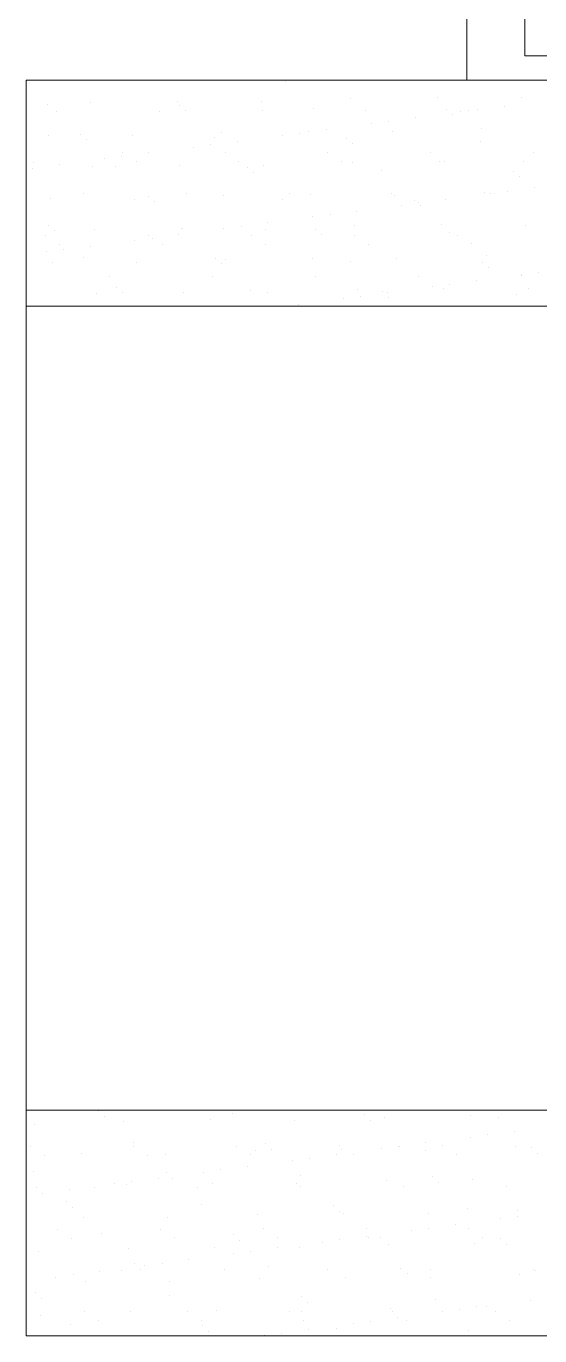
# Model space of a CAD drawing. Header units: inches. Extents: x 891 to 14187, y -1169 to 3232.
# Drawn here: x 4573.9 to 4620.5, y 2444.5 to 2563.4 of the extents above; entities that cross this region are included whole.
import ezdxf

# ---------------------------------------------------------------- set-up
doc = ezdxf.new("R2010")
doc.units = ezdxf.units.IN
doc.header["$MEASUREMENT"] = 0
for name, color, linetype, lineweight in [('A-RAILING', 7, 'Continuous', 9), ('A-STAIR', 7, 'Continuous', 9), ('E-GREEN', 7, 'Continuous', 9), ('MUC-EXST_COND', 7, 'Continuous', 9)]:
    doc.layers.add(name, color=color, linetype=linetype, lineweight=lineweight)

msp = doc.modelspace()

# ---------------------------------------------------------------- linework, layer by layer
at = {"layer": 'A-RAILING', "color": 8}
for p, q in [((4619.14, 2560.71), (4619.14, 3128.48)), ((4619.14, 2572.47), (4619.14, 2560.71)), ((4619.14, 2560.71), (4677.79, 2560.71))]:
    msp.add_line(p, q, dxfattribs=at)
at = {"layer": 'A-STAIR', "color": 8}
for p, q in [((4670.29, 2558.49), (4573.87, 2558.49)), ((4573.87, 2558.49), (4573.87, 2537.99)), ((4573.87, 2537.99), (4670.29, 2537.99)), ((4573.87, 2464.99), (4573.87, 2537.99)), ((4573.87, 2537.99), (4636.87, 2537.99)), ((4573.87, 2444.49), (4573.87, 2464.99)), ((4573.87, 2464.99), (4670.29, 2464.99)), ((4636.87, 2464.99), (4573.87, 2464.99)), ((4670.29, 2444.49), (4573.87, 2444.49))]:
    msp.add_line(p, q, dxfattribs=at)
at = {"layer": 'E-GREEN', "color": 8}
for p, q in [((4574.14, 2558.24), (4574.14, 2558.24)), ((4597.38, 2558.35), (4597.38, 2558.35)), ((4603.34, 2556.84), (4603.34, 2556.84)), ((4603.34, 2556.84), (4603.34, 2556.84)), ((4611.2, 2556.94), (4611.2, 2556.94)), ((4611.2, 2556.94), (4611.2, 2556.94)), ((4618.87, 2556.9), (4618.87, 2556.9)), ((4575.8, 2556.33), (4575.8, 2556.33)), ((4575.8, 2556.33), (4575.8, 2556.33)), ((4576.63, 2555.68), (4576.63, 2555.68)), ((4576.63, 2555.68), (4576.63, 2555.68)), ((4579.71, 2556.48), (4579.71, 2556.48)), ((4579.71, 2556.48), (4579.71, 2556.48)), ((4585.97, 2555.7), (4585.97, 2555.7)), ((4585.97, 2555.7), (4585.97, 2555.7)), ((4587.57, 2556.58), (4587.57, 2556.58)), ((4587.57, 2556.58), (4587.57, 2556.58)), ((4587.81, 2556.22), (4587.81, 2556.22)), ((4587.81, 2556.22), (4587.81, 2556.22)), ((4588.36, 2555.72), (4588.36, 2555.72)), ((4595.24, 2556.54), (4595.24, 2556.54)), ((4595.31, 2555.72), (4595.31, 2555.72)), ((4595.31, 2555.72), (4595.31, 2555.72)), ((4599.99, 2555.96), (4599.99, 2555.96)), ((4599.99, 2555.96), (4599.99, 2555.96)), ((4604.65, 2555.73), (4604.65, 2555.73)), ((4604.65, 2555.73), (4604.65, 2555.73)), ((4611.99, 2555.86), (4611.99, 2555.86)), ((4611.99, 2555.86), (4611.99, 2555.86)), ((4613.28, 2555.62), (4613.28, 2555.62)), ((4613.28, 2555.62), (4613.28, 2555.62)), ((4614, 2555.75), (4614, 2555.75)), ((4614, 2555.75), (4614, 2555.75)), ((4614.84, 2555.83), (4614.84, 2555.83)), ((4614.84, 2555.83), (4614.84, 2555.83)), ((4617.28, 2556.15), (4617.28, 2556.15)), ((4605.2, 2554.56), (4605.2, 2554.56)), ((4605.2, 2554.56), (4605.2, 2554.56)), ((4606.77, 2554.77), (4606.77, 2554.77)), ((4606.77, 2554.77), (4606.77, 2554.77)), ((4609.2, 2555.09), (4609.2, 2555.09)), ((4612.54, 2555.35), (4612.54, 2555.35)), ((4575.85, 2553.51), (4575.85, 2553.51)), ((4575.85, 2553.51), (4575.85, 2553.51)), ((4578.79, 2553.59), (4578.79, 2553.59)), ((4578.79, 2553.59), (4578.79, 2553.59)), ((4583.52, 2553.48), (4583.52, 2553.48)), ((4590.97, 2553.33), (4590.97, 2553.33)), ((4590.97, 2553.33), (4590.97, 2553.33)), ((4591.62, 2553.77), (4591.62, 2553.77)), ((4591.62, 2553.77), (4591.62, 2553.77)), ((4597.13, 2553.5), (4597.13, 2553.5)), ((4597.13, 2553.5), (4597.13, 2553.5)), ((4598.69, 2553.7), (4598.69, 2553.7)), ((4598.69, 2553.7), (4598.69, 2553.7)), ((4599.48, 2553.87), (4599.48, 2553.87)), ((4599.48, 2553.87), (4599.48, 2553.87)), ((4601.13, 2554.02), (4601.13, 2554.02)), ((4602.97, 2553.22), (4602.97, 2553.22)), ((4602.97, 2553.22), (4602.97, 2553.22)), ((4607.15, 2553.83), (4607.15, 2553.83)), ((4615.25, 2554.12), (4615.25, 2554.12)), ((4615.25, 2554.12), (4615.25, 2554.12)), ((4579.34, 2553.08), (4579.34, 2553.08)), ((4589.05, 2552.43), (4589.05, 2552.43)), ((4589.05, 2552.43), (4589.05, 2552.43)), ((4590.62, 2552.64), (4590.62, 2552.64)), ((4590.62, 2552.64), (4590.62, 2552.64)), ((4593.05, 2552.96), (4593.05, 2552.96)), ((4603.53, 2552.72), (4603.53, 2552.72)), ((4615.15, 2552.96), (4615.15, 2552.96)), ((4615.15, 2552.96), (4615.15, 2552.96)), ((4574.5, 2551.07), (4574.5, 2551.07)), ((4576.9, 2550.84), (4576.9, 2550.84)), ((4580.98, 2551.37), (4580.98, 2551.37)), ((4580.98, 2551.37), (4580.98, 2551.37)), ((4582.54, 2551.58), (4582.54, 2551.58)), ((4582.54, 2551.58), (4582.54, 2551.58)), ((4582.57, 2551.9), (4582.57, 2551.9)), ((4582.57, 2551.9), (4582.57, 2551.9)), ((4583.84, 2551.09), (4583.84, 2551.09)), ((4584.98, 2551.9), (4584.98, 2551.9)), ((4591.92, 2551.91), (4591.92, 2551.91)), ((4591.92, 2551.91), (4591.92, 2551.91)), ((4593.18, 2551.11), (4593.18, 2551.11)), ((4601.26, 2551.93), (4601.26, 2551.93)), ((4601.26, 2551.93), (4601.26, 2551.93)), ((4602.52, 2551.12), (4602.52, 2551.12)), ((4603.53, 2551.06), (4603.53, 2551.06)), ((4603.53, 2551.06), (4603.53, 2551.06)), ((4610.6, 2551.95), (4610.6, 2551.95)), ((4610.6, 2551.95), (4610.6, 2551.95)), ((4611.39, 2551.16), (4611.39, 2551.16)), ((4611.39, 2551.16), (4611.39, 2551.16)), ((4611.87, 2551.14), (4611.87, 2551.14)), ((4619.06, 2551.12), (4619.06, 2551.12)), ((4619.94, 2551.96), (4619.94, 2551.96)), ((4619.94, 2551.96), (4619.94, 2551.96)), ((4574.46, 2550.51), (4574.46, 2550.51)), ((4574.46, 2550.51), (4574.46, 2550.51)), ((4579.9, 2550.7), (4579.9, 2550.7)), ((4579.9, 2550.7), (4579.9, 2550.7)), ((4581.95, 2550.69), (4581.95, 2550.69)), ((4581.95, 2550.69), (4581.95, 2550.69)), ((4587.76, 2550.8), (4587.76, 2550.8)), ((4587.76, 2550.8), (4587.76, 2550.8)), ((4593.95, 2550.59), (4593.95, 2550.59)), ((4593.95, 2550.59), (4593.95, 2550.59)), ((4594.51, 2550.08), (4594.51, 2550.08)), ((4595.43, 2550.76), (4595.43, 2550.76)), ((4606.14, 2550.32), (4606.14, 2550.32)), ((4606.14, 2550.32), (4606.14, 2550.32)), ((4618.14, 2550.22), (4618.14, 2550.22)), ((4618.14, 2550.22), (4618.14, 2550.22)), ((4618.69, 2549.72), (4618.69, 2549.72)), ((4620.05, 2548.75), (4620.05, 2548.75)), ((4576.04, 2547.73), (4576.04, 2547.73)), ((4576.04, 2547.73), (4576.04, 2547.73)), ((4579.05, 2548.17), (4579.05, 2548.17)), ((4579.05, 2548.17), (4579.05, 2548.17)), ((4583.71, 2547.7), (4583.71, 2547.7)), ((4584.94, 2547.96), (4584.94, 2547.96)), ((4584.94, 2547.96), (4584.94, 2547.96)), ((4585.49, 2547.45), (4585.49, 2547.45)), ((4588.39, 2548.19), (4588.39, 2548.19)), ((4588.39, 2548.19), (4588.39, 2548.19)), ((4591.81, 2547.99), (4591.81, 2547.99)), ((4591.81, 2547.99), (4591.81, 2547.99)), ((4597.12, 2547.69), (4597.12, 2547.69)), ((4597.12, 2547.69), (4597.12, 2547.69)), ((4597.74, 2548.2), (4597.74, 2548.2)), ((4597.74, 2548.2), (4597.74, 2548.2)), ((4599.67, 2548.09), (4599.67, 2548.09)), ((4599.67, 2548.09), (4599.67, 2548.09)), ((4607.08, 2548.22), (4607.08, 2548.22)), ((4607.08, 2548.22), (4607.08, 2548.22)), ((4607.34, 2548.05), (4607.34, 2548.05)), ((4609.12, 2547.59), (4609.12, 2547.59)), ((4609.12, 2547.59), (4609.12, 2547.59)), ((4609.53, 2547.36), (4609.53, 2547.36)), ((4609.53, 2547.36), (4609.53, 2547.36)), ((4611.97, 2547.68), (4611.97, 2547.68)), ((4615.44, 2548.34), (4615.44, 2548.34)), ((4615.44, 2548.34), (4615.44, 2548.34)), ((4616.05, 2548.22), (4616.05, 2548.22)), ((4616.05, 2548.22), (4616.05, 2548.22)), ((4616.42, 2548.24), (4616.42, 2548.24)), ((4616.42, 2548.24), (4616.42, 2548.24)), ((4617.61, 2548.43), (4617.61, 2548.43)), ((4617.61, 2548.43), (4617.61, 2548.43)), ((4599.89, 2546.09), (4599.89, 2546.09)), ((4599.89, 2546.09), (4599.89, 2546.09)), ((4601.46, 2546.3), (4601.46, 2546.3)), ((4601.46, 2546.3), (4601.46, 2546.3)), ((4603.9, 2546.62), (4603.9, 2546.62)), ((4607.97, 2547.16), (4607.97, 2547.16)), ((4607.97, 2547.16), (4607.97, 2547.16)), ((4609.67, 2547.08), (4609.67, 2547.08)), ((4575.92, 2545.32), (4575.92, 2545.32)), ((4575.92, 2545.32), (4575.92, 2545.32)), ((4580.09, 2544.92), (4580.09, 2544.92)), ((4580.09, 2544.92), (4580.09, 2544.92)), ((4587.95, 2545.02), (4587.95, 2545.02)), ((4587.95, 2545.02), (4587.95, 2545.02)), ((4588.1, 2545.06), (4588.1, 2545.06)), ((4588.1, 2545.06), (4588.1, 2545.06)), ((4591.82, 2545.03), (4591.82, 2545.03)), ((4591.82, 2545.03), (4591.82, 2545.03)), ((4593.38, 2545.24), (4593.38, 2545.24)), ((4593.38, 2545.24), (4593.38, 2545.24)), ((4595.62, 2544.98), (4595.62, 2544.98)), ((4595.82, 2545.56), (4595.82, 2545.56)), ((4600.1, 2544.96), (4600.1, 2544.96)), ((4600.1, 2544.96), (4600.1, 2544.96)), ((4603.72, 2545.28), (4603.72, 2545.28)), ((4603.72, 2545.28), (4603.72, 2545.28)), ((4611.57, 2545.38), (4611.57, 2545.38)), ((4611.57, 2545.38), (4611.57, 2545.38)), ((4619.25, 2545.34), (4619.25, 2545.34)), ((4575.65, 2544.37), (4575.65, 2544.37)), ((4575.65, 2544.37), (4575.65, 2544.37)), ((4576.47, 2544.82), (4576.47, 2544.82)), ((4583.74, 2543.97), (4583.74, 2543.97)), ((4583.74, 2543.97), (4583.74, 2543.97)), ((4585, 2544.38), (4585, 2544.38)), ((4585, 2544.38), (4585, 2544.38)), ((4585.31, 2544.17), (4585.31, 2544.17)), ((4585.31, 2544.17), (4585.31, 2544.17)), ((4587.74, 2544.5), (4587.74, 2544.5)), ((4594.34, 2544.4), (4594.34, 2544.4)), ((4594.34, 2544.4), (4594.34, 2544.4)), ((4600.66, 2544.45), (4600.66, 2544.45)), ((4603.68, 2544.42), (4603.68, 2544.42)), ((4603.68, 2544.42), (4603.68, 2544.42)), ((4612.28, 2544.69), (4612.28, 2544.69)), ((4612.28, 2544.69), (4612.28, 2544.69)), ((4613.02, 2544.43), (4613.02, 2544.43)), ((4613.02, 2544.43), (4613.02, 2544.43)), ((4575.67, 2542.91), (4575.67, 2542.91)), ((4575.67, 2542.91), (4575.67, 2542.91)), ((4576.92, 2543.56), (4576.92, 2543.56)), ((4577.23, 2543.11), (4577.23, 2543.11)), ((4577.23, 2543.11), (4577.23, 2543.11)), ((4579.67, 2543.43), (4579.67, 2543.43)), ((4586.26, 2543.58), (4586.26, 2543.58)), ((4595.6, 2543.59), (4595.6, 2543.59)), ((4604.95, 2543.61), (4604.95, 2543.61)), ((4614.29, 2543.63), (4614.29, 2543.63)), ((4615.63, 2542.56), (4615.63, 2542.56)), ((4615.63, 2542.56), (4615.63, 2542.56)), ((4576.22, 2541.95), (4576.22, 2541.95)), ((4576.22, 2541.95), (4576.22, 2541.95)), ((4579.08, 2542.43), (4579.08, 2542.43)), ((4579.08, 2542.43), (4579.08, 2542.43)), ((4583.9, 2541.92), (4583.9, 2541.92)), ((4591.08, 2542.32), (4591.08, 2542.32)), ((4591.08, 2542.32), (4591.08, 2542.32)), ((4591.64, 2541.82), (4591.64, 2541.82)), ((4592, 2542.21), (4592, 2542.21)), ((4592, 2542.21), (4592, 2542.21)), ((4599.85, 2542.31), (4599.85, 2542.31)), ((4599.85, 2542.31), (4599.85, 2542.31)), ((4603.27, 2542.06), (4603.27, 2542.06)), ((4603.27, 2542.06), (4603.27, 2542.06)), ((4607.53, 2542.27), (4607.53, 2542.27)), ((4615.27, 2541.95), (4615.27, 2541.95)), ((4615.27, 2541.95), (4615.27, 2541.95)), ((4615.82, 2541.45), (4615.82, 2541.45)), ((4581.47, 2540.66), (4581.47, 2540.66)), ((4581.47, 2540.66), (4581.47, 2540.66)), ((4590.82, 2540.68), (4590.82, 2540.68)), ((4590.82, 2540.68), (4590.82, 2540.68)), ((4600.16, 2540.69), (4600.16, 2540.69)), ((4600.16, 2540.69), (4600.16, 2540.69)), ((4609.5, 2540.71), (4609.5, 2540.71)), ((4609.5, 2540.71), (4609.5, 2540.71)), ((4614.74, 2540.28), (4614.74, 2540.28)), ((4618.81, 2540.82), (4618.81, 2540.82)), ((4618.81, 2540.82), (4618.81, 2540.82)), ((4618.84, 2540.73), (4618.84, 2540.73)), ((4618.84, 2540.73), (4618.84, 2540.73)), ((4620.37, 2541.02), (4620.37, 2541.02)), ((4620.37, 2541.02), (4620.37, 2541.02)), ((4580.28, 2539.14), (4580.28, 2539.14)), ((4580.28, 2539.14), (4580.28, 2539.14)), ((4582.07, 2539.69), (4582.07, 2539.69)), ((4582.07, 2539.69), (4582.07, 2539.69)), ((4582.62, 2539.18), (4582.62, 2539.18)), ((4588.13, 2539.24), (4588.13, 2539.24)), ((4588.13, 2539.24), (4588.13, 2539.24)), ((4594.25, 2539.42), (4594.25, 2539.42)), ((4594.25, 2539.42), (4594.25, 2539.42)), ((4595.81, 2539.2), (4595.81, 2539.2)), ((4603.91, 2539.49), (4603.91, 2539.49)), ((4603.91, 2539.49), (4603.91, 2539.49)), ((4606.25, 2539.32), (4606.25, 2539.32)), ((4606.25, 2539.32), (4606.25, 2539.32)), ((4606.66, 2539.22), (4606.66, 2539.22)), ((4610.74, 2539.75), (4610.74, 2539.75)), ((4610.74, 2539.75), (4610.74, 2539.75)), ((4611.76, 2539.6), (4611.76, 2539.6)), ((4611.76, 2539.6), (4611.76, 2539.6)), ((4612.3, 2539.96), (4612.3, 2539.96)), ((4612.3, 2539.96), (4612.3, 2539.96)), ((4618.43, 2539.06), (4618.43, 2539.06)), ((4618.43, 2539.06), (4618.43, 2539.06)), ((4619.44, 2539.56), (4619.44, 2539.56)), ((4598.59, 2538.15), (4598.59, 2538.15)), ((4602.66, 2538.69), (4602.66, 2538.69)), ((4602.66, 2538.69), (4602.66, 2538.69)), ((4604.22, 2538.9), (4604.22, 2538.9)), ((4604.22, 2538.9), (4604.22, 2538.9)), ((4606.8, 2538.81), (4606.8, 2538.81)), ((4580.43, 2464.91), (4580.43, 2464.91)), ((4580.43, 2464.91), (4580.43, 2464.91)), ((4580.98, 2464.41), (4580.98, 2464.41)), ((4590.59, 2464.09), (4590.59, 2464.09)), ((4590.59, 2464.09), (4590.59, 2464.09)), ((4592.61, 2464.65), (4592.61, 2464.65)), ((4592.61, 2464.65), (4592.61, 2464.65)), ((4598.27, 2464.06), (4598.27, 2464.06)), ((4604.61, 2464.54), (4604.61, 2464.54)), ((4604.61, 2464.54), (4604.61, 2464.54)), ((4605.17, 2464.04), (4605.17, 2464.04)), ((4606.37, 2464.35), (4606.37, 2464.35)), ((4606.37, 2464.35), (4606.37, 2464.35)), ((4614.22, 2464.45), (4614.22, 2464.45)), ((4614.22, 2464.45), (4614.22, 2464.45)), ((4616.79, 2464.28), (4616.79, 2464.28)), ((4616.79, 2464.28), (4616.79, 2464.28)), ((4574.64, 2463.7), (4574.64, 2463.7)), ((4582.74, 2463.99), (4582.74, 2463.99)), ((4582.74, 2463.99), (4582.74, 2463.99)), ((4618.17, 2463.06), (4618.17, 2463.06)), ((4574.28, 2461.68), (4574.28, 2461.68)), ((4574.28, 2461.68), (4574.28, 2461.68)), ((4583.59, 2462.01), (4583.59, 2462.01)), ((4583.59, 2462.01), (4583.59, 2462.01)), ((4583.62, 2461.69), (4583.62, 2461.69)), ((4583.62, 2461.69), (4583.62, 2461.69)), ((4592.97, 2461.71), (4592.97, 2461.71)), ((4592.97, 2461.71), (4592.97, 2461.71)), ((4595.59, 2461.91), (4595.59, 2461.91)), ((4595.59, 2461.91), (4595.59, 2461.91)), ((4602.31, 2461.73), (4602.31, 2461.73)), ((4602.31, 2461.73), (4602.31, 2461.73)), ((4607.66, 2461.67), (4607.66, 2461.67)), ((4607.66, 2461.67), (4607.66, 2461.67)), ((4607.78, 2461.65), (4607.78, 2461.65)), ((4607.78, 2461.65), (4607.78, 2461.65)), ((4610.1, 2462), (4610.1, 2462)), ((4611.65, 2461.75), (4611.65, 2461.75)), ((4611.65, 2461.75), (4611.65, 2461.75)), ((4614.17, 2462.53), (4614.17, 2462.53)), ((4614.17, 2462.53), (4614.17, 2462.53)), ((4615.73, 2462.74), (4615.73, 2462.74)), ((4615.73, 2462.74), (4615.73, 2462.74)), ((4618.28, 2461.64), (4618.28, 2461.64)), ((4618.28, 2461.64), (4618.28, 2461.64)), ((4575.55, 2460.87), (4575.55, 2460.87)), ((4578.87, 2461.03), (4578.87, 2461.03)), ((4578.87, 2461.03), (4578.87, 2461.03)), ((4584.89, 2460.89), (4584.89, 2460.89)), ((4586.54, 2460.99), (4586.54, 2460.99)), ((4594.23, 2460.91), (4594.23, 2460.91)), ((4594.65, 2461.28), (4594.65, 2461.28)), ((4594.65, 2461.28), (4594.65, 2461.28)), ((4596.15, 2461.41), (4596.15, 2461.41)), ((4599.58, 2460.61), (4599.58, 2460.61)), ((4599.58, 2460.61), (4599.58, 2460.61)), ((4602.02, 2460.93), (4602.02, 2460.93)), ((4602.5, 2461.38), (4602.5, 2461.38)), ((4602.5, 2461.38), (4602.5, 2461.38)), ((4603.57, 2460.92), (4603.57, 2460.92)), ((4606.09, 2461.47), (4606.09, 2461.47)), ((4606.09, 2461.47), (4606.09, 2461.47)), ((4610.17, 2461.34), (4610.17, 2461.34)), ((4612.92, 2460.94), (4612.92, 2460.94)), ((4619.78, 2461.54), (4619.78, 2461.54)), ((4619.78, 2461.54), (4619.78, 2461.54)), ((4620.33, 2461.04), (4620.33, 2461.04)), ((4574.57, 2459.38), (4574.57, 2459.38)), ((4574.57, 2459.38), (4574.57, 2459.38)), ((4586.58, 2459.28), (4586.58, 2459.28)), ((4586.58, 2459.28), (4586.58, 2459.28)), ((4589.94, 2459.34), (4589.94, 2459.34)), ((4589.94, 2459.34), (4589.94, 2459.34)), ((4591.51, 2459.55), (4591.51, 2459.55)), ((4591.51, 2459.55), (4591.51, 2459.55)), ((4593.94, 2459.87), (4593.94, 2459.87)), ((4598.02, 2460.41), (4598.02, 2460.41)), ((4598.02, 2460.41), (4598.02, 2460.41)), ((4581.87, 2458.28), (4581.87, 2458.28)), ((4581.87, 2458.28), (4581.87, 2458.28)), ((4582.93, 2458.21), (4582.93, 2458.21)), ((4582.93, 2458.21), (4582.93, 2458.21)), ((4583.43, 2458.49), (4583.43, 2458.49)), ((4583.43, 2458.49), (4583.43, 2458.49)), ((4585.87, 2458.81), (4585.87, 2458.81)), ((4587.13, 2458.77), (4587.13, 2458.77)), ((4590.78, 2458.31), (4590.78, 2458.31)), ((4590.78, 2458.31), (4590.78, 2458.31)), ((4598.45, 2458.28), (4598.45, 2458.28)), ((4598.76, 2459.01), (4598.76, 2459.01)), ((4598.76, 2459.01), (4598.76, 2459.01)), ((4606.56, 2458.57), (4606.56, 2458.57)), ((4606.56, 2458.57), (4606.56, 2458.57)), ((4610.76, 2458.91), (4610.76, 2458.91)), ((4610.76, 2458.91), (4610.76, 2458.91)), ((4611.31, 2458.4), (4611.31, 2458.4)), ((4614.41, 2458.67), (4614.41, 2458.67)), ((4614.41, 2458.67), (4614.41, 2458.67)), ((4574.82, 2457.92), (4574.82, 2457.92)), ((4575.35, 2457.42), (4575.35, 2457.42)), ((4575.35, 2457.42), (4575.35, 2457.42)), ((4577.79, 2457.74), (4577.79, 2457.74)), ((4580.1, 2457.97), (4580.1, 2457.97)), ((4580.1, 2457.97), (4580.1, 2457.97)), ((4589.44, 2457.99), (4589.44, 2457.99)), ((4589.44, 2457.99), (4589.44, 2457.99)), ((4598.79, 2458), (4598.79, 2458)), ((4598.79, 2458), (4598.79, 2458)), ((4608.13, 2458.02), (4608.13, 2458.02)), ((4608.13, 2458.02), (4608.13, 2458.02)), ((4617.47, 2458.04), (4617.47, 2458.04)), ((4617.47, 2458.04), (4617.47, 2458.04)), ((4577.56, 2456.65), (4577.56, 2456.65)), ((4577.56, 2456.65), (4577.56, 2456.65)), ((4578.11, 2456.14), (4578.11, 2456.14)), ((4589.74, 2456.38), (4589.74, 2456.38)), ((4589.74, 2456.38), (4589.74, 2456.38)), ((4601.74, 2456.28), (4601.74, 2456.28)), ((4601.74, 2456.28), (4601.74, 2456.28)), ((4602.3, 2455.77), (4602.3, 2455.77)), ((4613.92, 2456.01), (4613.92, 2456.01)), ((4613.92, 2456.01), (4613.92, 2456.01)), ((4618.47, 2455.86), (4618.47, 2455.86)), ((4618.47, 2455.86), (4618.47, 2455.86)), ((4579.06, 2455.25), (4579.06, 2455.25)), ((4579.06, 2455.25), (4579.06, 2455.25)), ((4586.73, 2455.21), (4586.73, 2455.21)), ((4594.84, 2455.5), (4594.84, 2455.5)), ((4594.84, 2455.5), (4594.84, 2455.5)), ((4602.69, 2455.6), (4602.69, 2455.6)), ((4602.69, 2455.6), (4602.69, 2455.6)), ((4610.36, 2455.56), (4610.36, 2455.56)), ((4612.86, 2454.59), (4612.86, 2454.59)), ((4616.94, 2455.13), (4616.94, 2455.13)), ((4616.94, 2455.13), (4616.94, 2455.13)), ((4618.5, 2455.33), (4618.5, 2455.33)), ((4618.5, 2455.33), (4618.5, 2455.33)), ((4576.7, 2454.17), (4576.7, 2454.17)), ((4576.7, 2454.17), (4576.7, 2454.17)), ((4577.97, 2453.36), (4577.97, 2453.36)), ((4580.72, 2453.75), (4580.72, 2453.75)), ((4580.72, 2453.75), (4580.72, 2453.75)), ((4586.05, 2454.18), (4586.05, 2454.18)), ((4586.05, 2454.18), (4586.05, 2454.18)), ((4587.31, 2453.38), (4587.31, 2453.38)), ((4592.73, 2453.64), (4592.73, 2453.64)), ((4592.73, 2453.64), (4592.73, 2453.64)), ((4595.39, 2454.2), (4595.39, 2454.2)), ((4595.39, 2454.2), (4595.39, 2454.2)), ((4596.65, 2453.39), (4596.65, 2453.39)), ((4604.73, 2454.22), (4604.73, 2454.22)), ((4604.73, 2454.22), (4604.73, 2454.22)), ((4604.79, 2453.53), (4604.79, 2453.53)), ((4604.91, 2453.38), (4604.91, 2453.38)), ((4604.91, 2453.38), (4604.91, 2453.38)), ((4606, 2453.41), (4606, 2453.41)), ((4608.86, 2454.07), (4608.86, 2454.07)), ((4608.86, 2454.07), (4608.86, 2454.07)), ((4610.42, 2454.27), (4610.42, 2454.27)), ((4610.42, 2454.27), (4610.42, 2454.27)), ((4614.07, 2454.23), (4614.07, 2454.23)), ((4614.07, 2454.23), (4614.07, 2454.23)), ((4615.34, 2453.43), (4615.34, 2453.43)), ((4575.01, 2452.14), (4575.01, 2452.14)), ((4583.12, 2452.43), (4583.12, 2452.43)), ((4583.12, 2452.43), (4583.12, 2452.43)), ((4590.97, 2452.53), (4590.97, 2452.53)), ((4590.97, 2452.53), (4590.97, 2452.53)), ((4593.28, 2453.14), (4593.28, 2453.14)), ((4594.27, 2452.14), (4594.27, 2452.14)), ((4594.27, 2452.14), (4594.27, 2452.14)), ((4596.71, 2452.47), (4596.71, 2452.47)), ((4598.64, 2452.5), (4598.64, 2452.5)), ((4600.79, 2453), (4600.79, 2453)), ((4600.79, 2453), (4600.79, 2453)), ((4602.35, 2453.21), (4602.35, 2453.21)), ((4602.35, 2453.21), (4602.35, 2453.21)), ((4606.75, 2452.79), (4606.75, 2452.79)), ((4606.75, 2452.79), (4606.75, 2452.79)), ((4614.6, 2452.89), (4614.6, 2452.89)), ((4614.6, 2452.89), (4614.6, 2452.89)), ((4616.91, 2453.28), (4616.91, 2453.28)), ((4616.91, 2453.28), (4616.91, 2453.28)), ((4617.46, 2452.77), (4617.46, 2452.77)), ((4583.71, 2451.01), (4583.71, 2451.01)), ((4583.71, 2451.01), (4583.71, 2451.01)), ((4586.2, 2451.08), (4586.2, 2451.08)), ((4586.2, 2451.08), (4586.2, 2451.08)), ((4588.64, 2451.4), (4588.64, 2451.4)), ((4592.71, 2451.94), (4592.71, 2451.94)), ((4592.71, 2451.94), (4592.71, 2451.94)), ((4576.56, 2449.81), (4576.56, 2449.81)), ((4576.56, 2449.81), (4576.56, 2449.81)), ((4578.12, 2450.02), (4578.12, 2450.02)), ((4578.12, 2450.02), (4578.12, 2450.02)), ((4580.56, 2450.34), (4580.56, 2450.34)), ((4582.52, 2450.46), (4582.52, 2450.46)), ((4582.52, 2450.46), (4582.52, 2450.46)), ((4584.26, 2450.5), (4584.26, 2450.5)), ((4584.63, 2450.88), (4584.63, 2450.88)), ((4584.63, 2450.88), (4584.63, 2450.88)), ((4591.87, 2450.48), (4591.87, 2450.48)), ((4591.87, 2450.48), (4591.87, 2450.48)), ((4595.89, 2450.75), (4595.89, 2450.75)), ((4595.89, 2450.75), (4595.89, 2450.75)), ((4601.21, 2450.49), (4601.21, 2450.49)), ((4601.21, 2450.49), (4601.21, 2450.49)), ((4602.88, 2449.82), (4602.88, 2449.82)), ((4602.88, 2449.82), (4602.88, 2449.82)), ((4607.89, 2450.64), (4607.89, 2450.64)), ((4607.89, 2450.64), (4607.89, 2450.64)), ((4608.45, 2450.14), (4608.45, 2450.14)), ((4610.55, 2450.51), (4610.55, 2450.51)), ((4610.55, 2450.51), (4610.55, 2450.51)), ((4610.55, 2449.78), (4610.55, 2449.78)), ((4618.66, 2450.08), (4618.66, 2450.08)), ((4618.66, 2450.08), (4618.66, 2450.08)), ((4619.89, 2450.53), (4619.89, 2450.53)), ((4619.89, 2450.53), (4619.89, 2450.53)), ((4620.07, 2450.38), (4620.07, 2450.38)), ((4620.07, 2450.38), (4620.07, 2450.38)), ((4579.25, 2449.46), (4579.25, 2449.46)), ((4579.25, 2449.46), (4579.25, 2449.46)), ((4586.92, 2449.43), (4586.92, 2449.43)), ((4595.03, 2449.72), (4595.03, 2449.72)), ((4595.03, 2449.72), (4595.03, 2449.72)), ((4574.69, 2448.38), (4574.69, 2448.38)), ((4574.69, 2448.38), (4574.69, 2448.38)), ((4575.24, 2447.87), (4575.24, 2447.87)), ((4586.87, 2448.11), (4586.87, 2448.11)), ((4586.87, 2448.11), (4586.87, 2448.11)), ((4598.87, 2448.01), (4598.87, 2448.01)), ((4598.87, 2448.01), (4598.87, 2448.01)), ((4599.43, 2447.5), (4599.43, 2447.5)), ((4611.06, 2447.74), (4611.06, 2447.74)), ((4611.06, 2447.74), (4611.06, 2447.74)), ((4619.7, 2447.73), (4619.7, 2447.73)), ((4619.7, 2447.73), (4619.7, 2447.73)), ((4575.2, 2446.36), (4575.2, 2446.36)), ((4579.13, 2446.65), (4579.13, 2446.65)), ((4579.13, 2446.65), (4579.13, 2446.65)), ((4583.31, 2446.65), (4583.31, 2446.65)), ((4583.31, 2446.65), (4583.31, 2446.65)), ((4588.47, 2446.67), (4588.47, 2446.67)), ((4588.47, 2446.67), (4588.47, 2446.67)), ((4591.16, 2446.75), (4591.16, 2446.75)), ((4591.16, 2446.75), (4591.16, 2446.75)), ((4597.81, 2446.69), (4597.81, 2446.69)), ((4597.81, 2446.69), (4597.81, 2446.69)), ((4598.83, 2446.72), (4598.83, 2446.72)), ((4606.93, 2447.01), (4606.93, 2447.01)), ((4606.93, 2447.01), (4606.93, 2447.01)), ((4607.15, 2446.7), (4607.15, 2446.7)), ((4607.15, 2446.7), (4607.15, 2446.7)), ((4611.63, 2446.66), (4611.63, 2446.66)), ((4611.63, 2446.66), (4611.63, 2446.66)), ((4613.19, 2446.87), (4613.19, 2446.87)), ((4613.19, 2446.87), (4613.19, 2446.87)), ((4614.79, 2447.11), (4614.79, 2447.11)), ((4614.79, 2447.11), (4614.79, 2447.11)), ((4615.63, 2447.19), (4615.63, 2447.19)), ((4616.5, 2446.72), (4616.5, 2446.72)), ((4616.5, 2446.72), (4616.5, 2446.72)), ((4577.85, 2445.48), (4577.85, 2445.48)), ((4577.85, 2445.48), (4577.85, 2445.48)), ((4580.39, 2445.85), (4580.39, 2445.85)), ((4589.74, 2445.86), (4589.74, 2445.86)), ((4589.86, 2445.38), (4589.86, 2445.38)), ((4589.86, 2445.38), (4589.86, 2445.38)), ((4599.08, 2445.88), (4599.08, 2445.88)), ((4599.48, 2445.06), (4599.48, 2445.06)), ((4602.04, 2445.11), (4602.04, 2445.11)), ((4602.04, 2445.11), (4602.04, 2445.11)), ((4603.55, 2445.6), (4603.55, 2445.6)), ((4603.55, 2445.6), (4603.55, 2445.6)), ((4605.11, 2445.8), (4605.11, 2445.8)), ((4605.11, 2445.8), (4605.11, 2445.8)), ((4607.55, 2446.13), (4607.55, 2446.13)), ((4608.42, 2445.9), (4608.42, 2445.9)), ((4614.04, 2445.01), (4614.04, 2445.01)), ((4614.04, 2445.01), (4614.04, 2445.01)), ((4617.76, 2445.92), (4617.76, 2445.92)), ((4590.41, 2444.87), (4590.41, 2444.87)), ((4595.48, 2444.54), (4595.48, 2444.54)), ((4595.48, 2444.54), (4595.48, 2444.54)), ((4597.04, 2444.74), (4597.04, 2444.74)), ((4597.04, 2444.74), (4597.04, 2444.74)), ((4614.59, 2444.5), (4614.59, 2444.5))]:
    msp.add_line(p, q, dxfattribs=at)
at = {"layer": 'MUC-EXST_COND', "color": 8}
for p, q in [((4613.87, 2558.49), (4613.87, 3129.98)), ((4670.29, 2558.49), (4613.87, 2558.49))]:
    msp.add_line(p, q, dxfattribs=at)

doc.saveas('drawing.dxf')
